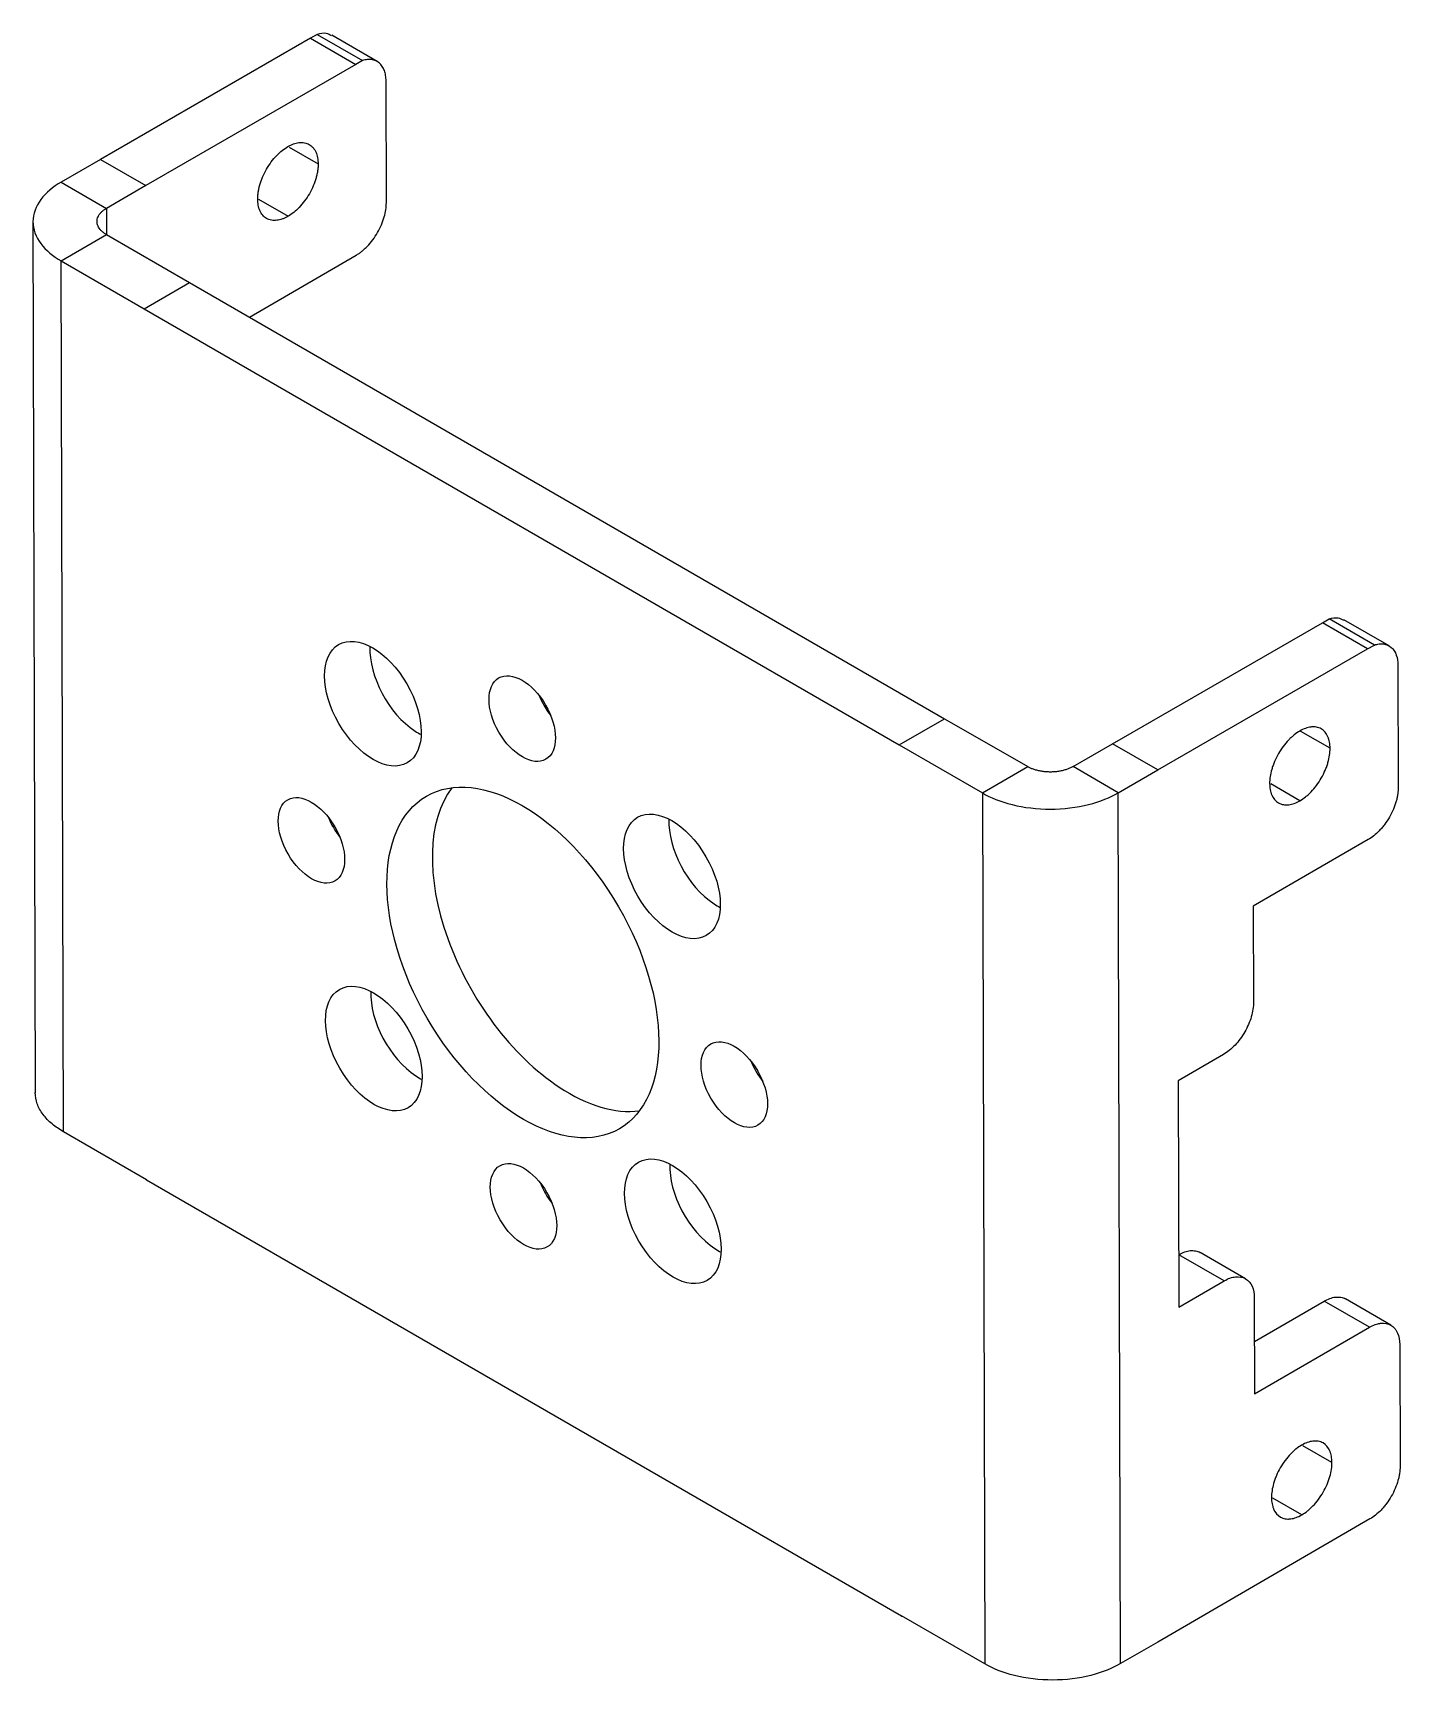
# Model space of a CAD drawing. Header units: millimetres. Extents: x 217 to 381, y 546 to 713.
# Drawn here: x 216.83 to 248.83, y 585.89 to 624.44 of the extents above; entities that cross this region are included whole.
import ezdxf

# ---------------------------------------------------------------- set-up
doc = ezdxf.new("R2010")
doc.units = ezdxf.units.MM

msp = doc.modelspace()

# ---------------------------------------------------------------- linework, layer by layer
at = {"color": 7, "linetype": 'Continuous', "lineweight": 25}
for p, q in [((223.324, 624.317), (218.409, 621.483)), ((223.481, 624.407), (223.324, 624.317)), ((223.324, 624.317), (224.384, 623.704)), ((223.481, 624.407), (224.541, 623.795)), ((224.886, 623.775), (223.825, 624.388)), ((224.541, 623.795), (224.384, 623.704)), ((224.384, 623.704), (219.47, 620.87)), ((225.101, 620.466), (225.093, 623.319)), ((218.409, 621.483), (217.489, 620.95)), ((218.409, 621.483), (219.47, 620.87)), ((222.824, 621.77), (223.505, 621.376)), ((217.489, 620.95), (218.549, 620.337)), ((219.47, 620.87), (218.549, 620.337)), ((218.549, 620.337), (218.551, 619.725)), ((222.108, 620.55), (222.8, 620.151)), ((216.829, 620.036), (216.883, 599.637)), ((217.488, 619.107), (218.549, 619.723)), ((218.549, 619.723), (220.493, 618.6)), ((221.897, 617.789), (224.396, 619.24)), ((217.541, 598.724), (217.488, 619.107)), ((217.488, 619.107), (219.432, 617.984)), ((219.432, 617.984), (220.493, 618.6)), ((220.493, 618.6), (238.167, 608.393)), ((219.432, 617.984), (237.106, 607.777)), ((242.092, 607.805), (247.007, 610.639)), ((247.007, 610.639), (247.164, 610.73)), ((248.067, 610.027), (247.007, 610.639)), ((248.224, 610.117), (247.164, 610.73)), ((248.569, 610.097), (247.509, 610.71)), ((243.153, 607.193), (248.067, 610.027)), ((248.067, 610.027), (248.224, 610.117)), ((248.777, 609.642), (248.784, 606.788)), ((237.106, 607.777), (238.167, 608.393)), ((238.167, 608.393), (240.111, 607.27)), ((247.188, 607.699), (246.507, 608.092)), ((237.106, 607.777), (239.05, 606.654)), ((241.172, 607.272), (242.092, 607.805)), ((243.153, 607.193), (242.092, 607.805)), ((239.05, 606.654), (240.111, 607.27)), ((242.232, 606.66), (241.172, 607.272)), ((242.232, 606.66), (243.153, 607.193)), ((246.483, 606.473), (245.802, 606.866)), ((239.05, 606.654), (239.104, 586.271)), ((242.286, 586.277), (242.232, 606.66)), ((248.079, 605.562), (245.391, 604.002)), ((245.391, 604.002), (245.397, 601.76)), ((244.69, 600.532), (243.631, 599.919)), ((243.631, 599.919), (243.645, 594.619)), ((219.486, 597.601), (217.541, 598.724)), ((219.486, 597.594), (219.486, 597.601)), ((237.159, 587.387), (219.486, 597.594)), ((244.71, 595.236), (243.649, 595.848)), ((245.208, 595.285), (244.148, 595.898)), ((243.645, 594.62), (244.71, 595.236)), ((245.415, 594.83), (245.421, 592.588)), ((245.418, 593.814), (247.048, 594.76)), ((248.109, 594.148), (247.048, 594.76)), ((248.611, 594.198), (247.551, 594.811)), ((245.421, 592.588), (248.109, 594.148)), ((248.818, 593.743), (248.826, 590.89)), ((247.232, 590.985), (246.551, 591.378)), ((246.526, 589.759), (245.845, 590.152)), ((248.12, 589.664), (243.154, 586.78)), ((239.104, 586.271), (237.159, 587.394)), ((237.159, 587.394), (237.159, 587.387)), ((237.159, 587.387), (237.166, 587.391)), ((243.154, 586.78), (242.286, 586.277))]:
    msp.add_line(p, q, dxfattribs=at)
for centre, major_axis in [((224.786, 608.743), (-0.803, 1.384)), ((228.281, 608.394), (-0.552, 0.951)), ((228.296, 602.687), (-2.259, 3.892)), ((223.347, 605.545), (-0.552, 0.951)), ((231.785, 604.701), (-0.803, 1.384)), ((224.807, 600.672), (-0.803, 1.384)), ((233.244, 599.829), (-0.552, 0.951)), ((228.311, 596.98), (-0.552, 0.951)), ((231.806, 596.63), (-0.803, 1.384))]:
    msp.add_ellipse(centre, major_axis=major_axis, ratio=0.57552, dxfattribs=at)
for centre, major_axis, start_param, end_param in [((225.847, 609.359), (-0.803, 1.384), 0.728931, 2.285138), ((229.342, 609.01), (-0.552, 0.951), 1.320468, 1.821129), ((225.847, 609.359), (-0.803, 1.384), 2.285138, 2.412666), ((229.357, 603.303), (-2.259, 3.892), 0.239099, 2.285138), ((224.408, 606.161), (-0.552, 0.951), 1.320468, 1.821129), ((232.845, 605.317), (-0.803, 1.384), 0.728931, 2.285138), ((232.845, 605.317), (-0.803, 1.384), 2.285138, 2.412666), ((225.868, 601.288), (-0.803, 1.384), 0.728931, 2.285138), ((234.305, 600.445), (-0.552, 0.951), 1.320468, 1.821129), ((225.868, 601.288), (-0.803, 1.384), 2.285138, 2.412666), ((229.357, 603.303), (-2.259, 3.892), 2.285138, 2.902498), ((232.866, 597.246), (-0.803, 1.384), 0.728931, 2.285138), ((229.372, 597.595), (-0.552, 0.951), 1.320468, 1.821129), ((232.866, 597.246), (-0.803, 1.384), 2.285138, 2.412666)]:
    msp.add_ellipse(centre, major_axis=major_axis, ratio=0.57552, start_param=start_param, end_param=end_param, dxfattribs=at)
for points, knots in [([(223.819, 624.376), (223.78, 624.399), (223.685, 624.455), (223.556, 624.425), (223.481, 624.407)], [0, 0, 0, 0, 0.419943, 1, 1, 1, 1]), ([(225.093, 623.319), (225.093, 623.341), (225.092, 623.385), (225.084, 623.447), (225.073, 623.506), (225.05, 623.58), (225.009, 623.664), (224.941, 623.742), (224.856, 623.796), (224.758, 623.822), (224.653, 623.824), (224.579, 623.805), (224.541, 623.795)], [0, 0, 0, 0, 0.060852, 0.121344, 0.181884, 0.242879, 0.371294, 0.500099, 0.628514, 0.757319, 0.878564, 1, 1, 1, 1]), ([(222.795, 621.781), (222.818, 621.793), (222.862, 621.818), (222.928, 621.845), (222.993, 621.865), (223.081, 621.881), (223.187, 621.879), (223.299, 621.839), (223.392, 621.763), (223.457, 621.655), (223.497, 621.526), (223.502, 621.426), (223.505, 621.376)], [0, 0, 0, 0, 0.060259, 0.120021, 0.179824, 0.240208, 0.369998, 0.50013, 0.629921, 0.760053, 0.879943, 1, 1, 1, 1]), ([(222.09, 620.555), (222.091, 620.581), (222.092, 620.633), (222.101, 620.715), (222.117, 620.799), (222.146, 620.917), (222.201, 621.071), (222.292, 621.254), (222.405, 621.425), (222.53, 621.573), (222.662, 621.696), (222.751, 621.753), (222.795, 621.781)], [0, 0, 0, 0, 0.060259, 0.120021, 0.179824, 0.240208, 0.369998, 0.50013, 0.629921, 0.760053, 0.879943, 1, 1, 1, 1]), ([(223.505, 621.376), (223.504, 621.35), (223.503, 621.299), (223.494, 621.217), (223.478, 621.133), (223.449, 621.015), (223.394, 620.861), (223.303, 620.678), (223.191, 620.506), (223.065, 620.359), (222.933, 620.236), (222.844, 620.179), (222.8, 620.151)], [0, 0, 0, 0, 0.060259, 0.120021, 0.179824, 0.240208, 0.369998, 0.50013, 0.629921, 0.760053, 0.879943, 1, 1, 1, 1]), ([(217.489, 620.95), (217.302, 620.841), (217.132, 620.703), (216.896, 620.385), (216.83, 620.207), (216.829, 619.848), (216.895, 619.67), (217.132, 619.353), (217.301, 619.215), (217.488, 619.107)], [0, 0, 0, 0, 0.25, 0.25, 0.5, 0.5, 0.75, 0.75, 1, 1, 1, 1]), ([(218.549, 619.723), (218.53, 619.735), (218.491, 619.758), (218.441, 619.8), (218.398, 619.845), (218.364, 619.895), (218.341, 619.948), (218.329, 620.002), (218.329, 620.057), (218.341, 620.112), (218.364, 620.165), (218.398, 620.214), (218.441, 620.26), (218.491, 620.302), (218.53, 620.326), (218.549, 620.337)], [0, 0, 0, 0, 0.070941, 0.144873, 0.221252, 0.299535, 0.379177, 0.459635, 0.540365, 0.620823, 0.700465, 0.778748, 0.855127, 0.929059, 1, 1, 1, 1]), ([(222.8, 620.151), (222.777, 620.138), (222.733, 620.114), (222.667, 620.087), (222.602, 620.067), (222.515, 620.051), (222.408, 620.052), (222.296, 620.093), (222.203, 620.169), (222.138, 620.277), (222.098, 620.406), (222.093, 620.505), (222.09, 620.555)], [0, 0, 0, 0, 0.060259, 0.1200207, 0.1798243, 0.2402078, 0.3699983, 0.5001303, 0.629921, 0.7600531, 0.8799433, 1, 1, 1, 1]), ([(224.396, 619.24), (224.418, 619.254), (224.462, 619.281), (224.528, 619.33), (224.593, 619.386), (224.681, 619.471), (224.787, 619.596), (224.899, 619.767), (224.99, 619.95), (225.054, 620.132), (225.094, 620.308), (225.099, 620.413), (225.101, 620.466)], [0, 0, 0, 0, 0.060259, 0.120021, 0.179824, 0.240208, 0.369998, 0.50013, 0.629921, 0.760053, 0.879943, 1, 1, 1, 1]), ([(247.164, 610.73), (247.239, 610.747), (247.369, 610.777), (247.463, 610.722), (247.503, 610.698)], [0, 0, 0, 0, 0.579061, 1, 1, 1, 1]), ([(248.224, 610.117), (248.262, 610.129), (248.299, 610.137), (248.352, 610.143), (248.37, 610.144), (248.404, 610.144), (248.42, 610.143), (248.508, 610.132), (248.569, 610.105), (248.647, 610.038), (248.669, 610.012), (248.699, 609.968), (248.708, 609.952), (248.72, 609.927), (248.724, 609.918), (248.732, 609.9), (248.735, 609.89), (248.764, 609.811), (248.776, 609.731), (248.777, 609.642)], [0, 0, 0, 0, 0.125, 0.125, 0.1875, 0.1875, 0.25, 0.25, 0.5, 0.5, 0.625, 0.625, 0.6875, 0.6875, 0.71875, 0.71875, 0.75, 0.75, 1, 1, 1, 1]), ([(246.479, 608.103), (246.434, 608.077), (246.389, 608.047), (246.324, 607.995), (246.303, 607.976), (246.271, 607.947), (246.26, 607.937), (246.239, 607.917), (246.23, 607.907), (246.128, 607.801), (246.048, 607.694), (245.945, 607.515), (245.914, 607.454), (245.875, 607.362), (245.863, 607.331), (245.847, 607.285), (245.841, 607.269), (245.831, 607.238), (245.826, 607.221), (245.789, 607.091), (245.773, 606.981), (245.773, 606.878)], [0, 0, 0, 0, 0.125, 0.125, 0.1875, 0.1875, 0.21875, 0.21875, 0.25, 0.25, 0.5, 0.5, 0.625, 0.625, 0.6875, 0.6875, 0.71875, 0.71875, 0.75, 0.75, 1, 1, 1, 1]), ([(247.188, 607.699), (247.188, 607.751), (247.183, 607.799), (247.171, 607.867), (247.166, 607.889), (247.156, 607.92), (247.153, 607.93), (247.146, 607.951), (247.142, 607.96), (247.101, 608.054), (247.048, 608.116), (246.945, 608.175), (246.907, 608.188), (246.847, 608.199), (246.827, 608.201), (246.795, 608.201), (246.784, 608.201), (246.762, 608.2), (246.749, 608.199), (246.655, 608.187), (246.569, 608.156), (246.479, 608.103)], [0, 0, 0, 0, 0.125, 0.125, 0.1875, 0.1875, 0.21875, 0.21875, 0.25, 0.25, 0.5, 0.5, 0.625, 0.625, 0.6875, 0.6875, 0.71875, 0.71875, 0.75, 0.75, 1, 1, 1, 1]), ([(246.483, 606.473), (246.528, 606.499), (246.572, 606.529), (246.637, 606.581), (246.658, 606.6), (246.69, 606.629), (246.701, 606.639), (246.722, 606.66), (246.732, 606.67), (246.833, 606.775), (246.914, 606.883), (247.017, 607.062), (247.047, 607.122), (247.086, 607.214), (247.098, 607.245), (247.115, 607.292), (247.12, 607.307), (247.13, 607.338), (247.135, 607.355), (247.172, 607.485), (247.188, 607.595), (247.188, 607.699)], [0, 0, 0, 0, 0.125, 0.125, 0.1875, 0.1875, 0.21875, 0.21875, 0.25, 0.25, 0.5, 0.5, 0.625, 0.625, 0.6875, 0.6875, 0.71875, 0.71875, 0.75, 0.75, 1, 1, 1, 1]), ([(241.172, 607.272), (241.152, 607.261), (241.11, 607.239), (241.039, 607.21), (240.96, 607.185), (240.874, 607.165), (240.783, 607.151), (240.689, 607.144), (240.594, 607.144), (240.5, 607.15), (240.409, 607.164), (240.323, 607.183), (240.245, 607.208), (240.173, 607.236), (240.132, 607.259), (240.111, 607.27)], [0, 0, 0, 0, 0.070941, 0.144873, 0.221252, 0.299535, 0.379177, 0.459635, 0.540365, 0.620823, 0.700465, 0.778748, 0.855127, 0.929059, 1, 1, 1, 1]), ([(245.773, 606.878), (245.774, 606.826), (245.778, 606.777), (245.79, 606.71), (245.796, 606.688), (245.805, 606.656), (245.808, 606.646), (245.816, 606.626), (245.819, 606.617), (245.86, 606.523), (245.913, 606.461), (246.017, 606.402), (246.054, 606.388), (246.114, 606.378), (246.135, 606.376), (246.167, 606.375), (246.178, 606.375), (246.2, 606.377), (246.212, 606.378), (246.306, 606.389), (246.393, 606.421), (246.483, 606.473)], [0, 0, 0, 0, 0.125, 0.125, 0.1875, 0.1875, 0.21875, 0.21875, 0.25, 0.25, 0.5, 0.5, 0.625, 0.625, 0.6875, 0.6875, 0.71875, 0.71875, 0.75, 0.75, 1, 1, 1, 1]), ([(248.784, 606.788), (248.784, 606.736), (248.78, 606.683), (248.768, 606.601), (248.763, 606.573), (248.754, 606.531), (248.75, 606.517), (248.743, 606.488), (248.74, 606.475), (248.7, 606.334), (248.647, 606.211), (248.544, 606.032), (248.507, 605.975), (248.447, 605.895), (248.426, 605.869), (248.394, 605.831), (248.384, 605.819), (248.362, 605.794), (248.349, 605.781), (248.256, 605.684), (248.169, 605.615), (248.079, 605.562)], [0, 0, 0, 0, 0.125, 0.125, 0.1875, 0.1875, 0.21875, 0.21875, 0.25, 0.25, 0.5, 0.5, 0.625, 0.625, 0.6875, 0.6875, 0.71875, 0.71875, 0.75, 0.75, 1, 1, 1, 1]), ([(239.05, 606.654), (239.238, 606.546), (239.476, 606.448), (240.024, 606.313), (240.332, 606.275), (240.95, 606.276), (241.259, 606.315), (241.807, 606.453), (242.045, 606.551), (242.232, 606.66)], [0, 0, 0, 0, 0.25, 0.25, 0.5, 0.5, 0.75, 0.75, 1, 1, 1, 1]), ([(245.397, 601.76), (245.397, 601.653), (245.379, 601.537), (245.308, 601.296), (245.257, 601.178), (245.159, 601.006), (245.123, 600.952), (245.047, 600.848), (245.007, 600.8), (244.875, 600.661), (244.784, 600.587), (244.69, 600.532)], [0, 0, 0, 0, 0.25, 0.25, 0.5, 0.5, 0.625, 0.625, 0.75, 0.75, 1, 1, 1, 1]), ([(217.541, 598.724), (217.449, 598.783), (217.259, 598.905), (217.053, 599.129), (216.91, 599.378), (216.892, 599.554), (216.883, 599.643)], [0, 0, 0, 0, 0.2342063, 0.4824213, 0.7399711, 1, 1, 1, 1]), ([(243.649, 595.848), (243.695, 595.872), (243.786, 595.919), (243.919, 595.948), (244.04, 595.941), (244.117, 595.922), (244.147, 595.898), (244.148, 595.897)], [0, 0, 0, 0, 0.246995, 0.494732, 0.745181, 0.995732, 1, 1, 1, 1]), ([(244.71, 595.236), (244.802, 595.29), (244.89, 595.321), (245.063, 595.338), (245.14, 595.324), (245.273, 595.248), (245.324, 595.19), (245.397, 595.032), (245.415, 594.938), (245.415, 594.83)], [0, 0, 0, 0, 0.25, 0.25, 0.5, 0.5, 0.75, 0.75, 1, 1, 1, 1]), ([(247.048, 594.76), (247.093, 594.783), (247.181, 594.829), (247.314, 594.861), (247.438, 594.856), (247.519, 594.837), (247.55, 594.811), (247.551, 594.811)], [0, 0, 0, 0, 0.238737, 0.477807, 0.736266, 0.995405, 1, 1, 1, 1]), ([(248.109, 594.148), (248.154, 594.174), (248.198, 594.195), (248.263, 594.218), (248.284, 594.225), (248.316, 594.233), (248.327, 594.235), (248.348, 594.239), (248.358, 594.24), (248.46, 594.253), (248.54, 594.239), (248.644, 594.18), (248.674, 594.154), (248.714, 594.108), (248.726, 594.091), (248.743, 594.064), (248.748, 594.055), (248.758, 594.035), (248.763, 594.024), (248.801, 593.937), (248.818, 593.847), (248.818, 593.743)], [0, 0, 0, 0, 0.125, 0.125, 0.1875, 0.1875, 0.21875, 0.21875, 0.25, 0.25, 0.5, 0.5, 0.625, 0.625, 0.6875, 0.6875, 0.71875, 0.71875, 0.75, 0.75, 1, 1, 1, 1]), ([(246.522, 591.39), (246.477, 591.364), (246.433, 591.333), (246.368, 591.281), (246.347, 591.263), (246.315, 591.233), (246.304, 591.223), (246.283, 591.203), (246.273, 591.193), (246.171, 591.087), (246.091, 590.98), (245.988, 590.801), (245.958, 590.74), (245.919, 590.648), (245.907, 590.618), (245.89, 590.571), (245.885, 590.555), (245.875, 590.524), (245.87, 590.507), (245.833, 590.377), (245.817, 590.268), (245.817, 590.164)], [0, 0, 0, 0, 0.125, 0.125, 0.1875, 0.1875, 0.21875, 0.21875, 0.25, 0.25, 0.5, 0.5, 0.625, 0.625, 0.6875, 0.6875, 0.71875, 0.71875, 0.75, 0.75, 1, 1, 1, 1]), ([(247.232, 590.985), (247.231, 591.037), (247.227, 591.085), (247.215, 591.153), (247.209, 591.175), (247.2, 591.206), (247.196, 591.217), (247.189, 591.237), (247.186, 591.246), (247.145, 591.34), (247.092, 591.402), (246.988, 591.461), (246.951, 591.474), (246.891, 591.485), (246.87, 591.487), (246.838, 591.487), (246.827, 591.487), (246.805, 591.486), (246.793, 591.485), (246.699, 591.473), (246.612, 591.442), (246.522, 591.39)], [0, 0, 0, 0, 0.125, 0.125, 0.1875, 0.1875, 0.21875, 0.21875, 0.25, 0.25, 0.5, 0.5, 0.625, 0.625, 0.6875, 0.6875, 0.71875, 0.71875, 0.75, 0.75, 1, 1, 1, 1]), ([(246.526, 589.759), (246.571, 589.785), (246.615, 589.816), (246.681, 589.868), (246.702, 589.886), (246.734, 589.915), (246.745, 589.925), (246.766, 589.946), (246.775, 589.956), (246.877, 590.061), (246.957, 590.169), (247.06, 590.348), (247.09, 590.408), (247.13, 590.5), (247.142, 590.531), (247.158, 590.578), (247.163, 590.593), (247.173, 590.625), (247.179, 590.642), (247.216, 590.771), (247.232, 590.881), (247.232, 590.985)], [0, 0, 0, 0, 0.125, 0.125, 0.1875, 0.1875, 0.21875, 0.21875, 0.25, 0.25, 0.5, 0.5, 0.625, 0.625, 0.6875, 0.6875, 0.71875, 0.71875, 0.75, 0.75, 1, 1, 1, 1]), ([(248.826, 590.89), (248.826, 590.838), (248.822, 590.785), (248.809, 590.702), (248.804, 590.675), (248.795, 590.632), (248.792, 590.618), (248.785, 590.589), (248.781, 590.576), (248.741, 590.435), (248.689, 590.312), (248.586, 590.133), (248.548, 590.077), (248.489, 589.996), (248.468, 589.97), (248.436, 589.933), (248.425, 589.92), (248.403, 589.896), (248.391, 589.883), (248.297, 589.785), (248.21, 589.716), (248.12, 589.664)], [0, 0, 0, 0, 0.125, 0.125, 0.1875, 0.1875, 0.21875, 0.21875, 0.25, 0.25, 0.5, 0.5, 0.625, 0.625, 0.6875, 0.6875, 0.71875, 0.71875, 0.75, 0.75, 1, 1, 1, 1]), ([(245.817, 590.164), (245.817, 590.112), (245.821, 590.064), (245.834, 589.996), (245.839, 589.974), (245.849, 589.942), (245.852, 589.932), (245.859, 589.912), (245.863, 589.903), (245.904, 589.809), (245.957, 589.747), (246.06, 589.688), (246.097, 589.674), (246.158, 589.664), (246.178, 589.662), (246.21, 589.661), (246.221, 589.662), (246.243, 589.663), (246.255, 589.664), (246.35, 589.675), (246.436, 589.707), (246.526, 589.759)], [0, 0, 0, 0, 0.125, 0.125, 0.1875, 0.1875, 0.21875, 0.21875, 0.25, 0.25, 0.5, 0.5, 0.625, 0.625, 0.6875, 0.6875, 0.71875, 0.71875, 0.75, 0.75, 1, 1, 1, 1]), ([(242.286, 586.277), (242.098, 586.169), (241.86, 586.07), (241.312, 585.932), (241.004, 585.893), (240.385, 585.892), (240.077, 585.93), (239.529, 586.066), (239.291, 586.163), (239.104, 586.271)], [0, 0, 0, 0, 0.25, 0.25, 0.5, 0.5, 0.75, 0.75, 1, 1, 1, 1])]:
    msp.add_open_spline(points, degree=3, knots=knots, dxfattribs=at)

doc.saveas('drawing.dxf')
